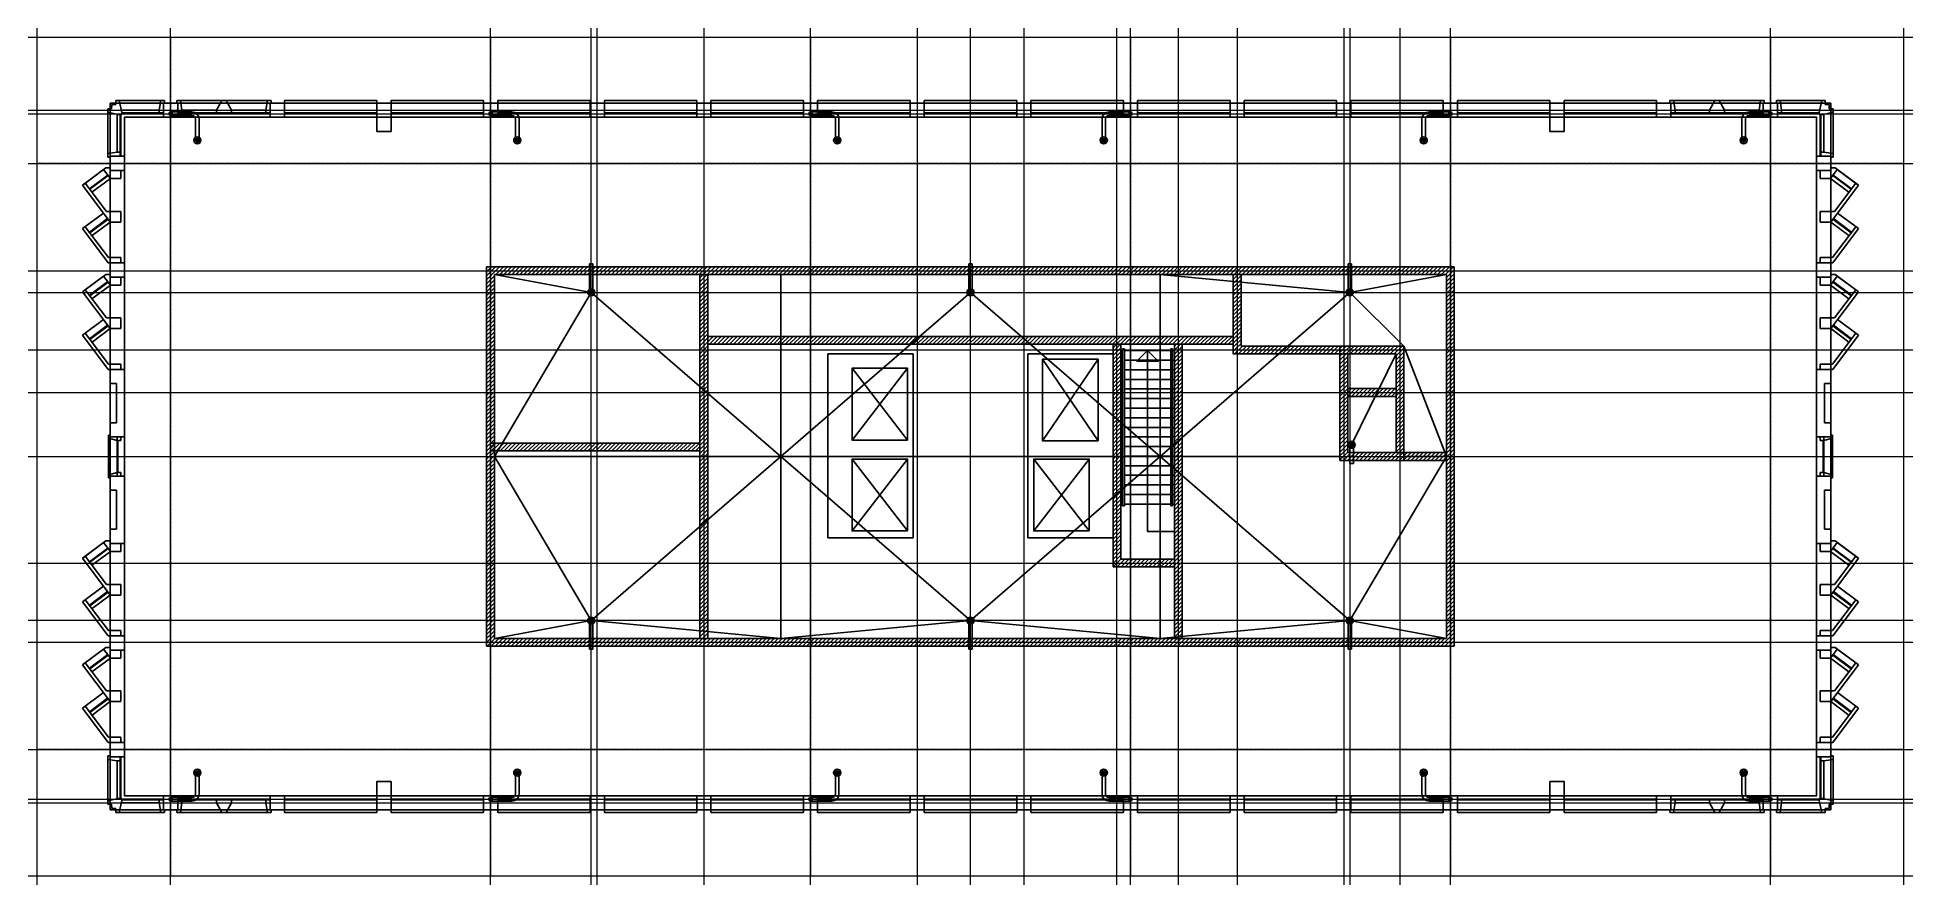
# Model space of a CAD drawing. Header units: millimetres. Extents: x -27283 to 25217, y -11774 to 11826.
import ezdxf

# ---------------------------------------------------------------- set-up
doc = ezdxf.new("R2010")
doc.units = ezdxf.units.MM
doc.linetypes.add('PCENTRE', pattern=[50.8, 31.75, -6.35, 6.35, -6.35])
doc.linetypes.add('PCENTRE2', pattern=[28.575, 19.05, -3.175, 3.175, -3.175])
for name, color, linetype in [('Boundaries_and_building_grids', 140, 'PCENTRE2'), ('Columns_conc_steel_timber', 5, 'Continuous'), ('Finishes_Roof', 1, 'Continuous'), ('Open_stairs_and_ramps', 2, 'Continuous'), ('Rain_and_storm_water', 1, 'Continuous'), ('Roof_structure', 2, 'Continuous'), ('Vertical_transport_lifts_hoists_escalators', 2, 'Continuous'), ('Walls_brick_block_etc', 3, 'Continuous'), ('Windows_and_doors_to_brickwork', 1, 'Continuous')]:
    doc.layers.add(name, color=color, linetype=linetype)
pattern_1 = [(0, (-13468.7696, -115.976), (0, 6.25), [])]

# ---------------------------------------------------------------- blocks, each defined once
blk = doc.blocks.new('LH RW Outlet')
at = {"layer": 'Rain_and_storm_water', "linetype": 'Continuous'}
h = blk.add_hatch(dxfattribs=at)
h.set_pattern_fill('lines', color=2, scale=6.25, style=0)
h.set_pattern_definition(pattern_1)
h.paths.add_polyline_path([(700, -750, -1), (800, -750, -1)])
at = {"layer": 'Rain_and_storm_water', "color": 4, "linetype": 'Continuous', "lineweight": -3}
for p, q in [((0, 50), (600, 50)), ((600, -50), (0, -50)), ((700, -750), (700, -150)), ((800, -150), (800, -750))]:
    blk.add_line(p, q, dxfattribs=at)
at = {"layer": 'Rain_and_storm_water', "color": 4, "linetype": 'Continuous'}
blk.add_circle((750, -750), 100, dxfattribs=at)
at = {"layer": 'Rain_and_storm_water', "color": 1, "linetype": 'Continuous'}
for radius in [93.8, 50]:
    blk.add_circle((750, -750), radius, dxfattribs=at)
at = {"layer": 'Rain_and_storm_water', "color": 2, "linetype": 'Continuous'}
blk.add_circle((750, -750), 50, dxfattribs=at)
at = {"layer": 'Rain_and_storm_water', "color": 4, "linetype": 'Continuous', "lineweight": -3}
for radius in [200, 100]:
    blk.add_arc((600, -150), radius, 0, 90, dxfattribs=at)
blk = doc.blocks.new('RW Outlet upper')
at = {"layer": 'Rain_and_storm_water', "linetype": 'Continuous'}
h = blk.add_hatch(dxfattribs=at)
h.set_pattern_fill('lines', color=2, scale=6.25, style=0)
h.set_pattern_definition(pattern_1)
h.paths.add_polyline_path([(700, -750, -1), (800, -750, -1)])
at = {"layer": 'Rain_and_storm_water', "color": 4, "linetype": 'Continuous', "lineweight": -3}
for p, q in [((700, -750), (700, 50)), ((800, 50), (700, 50)), ((800, 50), (800, -750))]:
    blk.add_line(p, q, dxfattribs=at)
at = {"layer": 'Rain_and_storm_water', "color": 4, "linetype": 'Continuous'}
blk.add_circle((750, -750), 100, dxfattribs=at)
at = {"layer": 'Rain_and_storm_water', "color": 1, "linetype": 'Continuous'}
for radius in [93.8, 50]:
    blk.add_circle((750, -750), radius, dxfattribs=at)
at = {"layer": 'Rain_and_storm_water', "color": 2, "linetype": 'Continuous'}
blk.add_circle((750, -750), 50, dxfattribs=at)
blk = doc.blocks.new('RW Outlet upper(1)')
at = {"layer": 'Rain_and_storm_water', "linetype": 'Continuous'}
h = blk.add_hatch(dxfattribs=at)
h.set_pattern_fill('lines', color=2, scale=6.25, style=0)
h.set_pattern_definition(pattern_1)
h.paths.add_polyline_path([(700, -750, -1), (800, -750, -1)])
at = {"layer": 'Rain_and_storm_water', "color": 4, "linetype": 'Continuous', "lineweight": -3}
for p, q in [((700, -750), (700, -221)), ((800, -221), (700, -221)), ((800, -221), (800, -750))]:
    blk.add_line(p, q, dxfattribs=at)
at = {"layer": 'Rain_and_storm_water', "color": 4, "linetype": 'Continuous'}
blk.add_circle((750, -750), 100, dxfattribs=at)
at = {"layer": 'Rain_and_storm_water', "color": 1, "linetype": 'Continuous'}
for radius in [93.8, 50]:
    blk.add_circle((750, -750), radius, dxfattribs=at)
at = {"layer": 'Rain_and_storm_water', "color": 2, "linetype": 'Continuous'}
blk.add_circle((750, -750), 50, dxfattribs=at)

msp = doc.modelspace()

# ---------------------------------------------------------------- hatches: boundary and pattern name
at = {"layer": 'Walls_brick_block_etc', "linetype": 'Continuous', "lineweight": -3}
h = msp.add_hatch(dxfattribs=at)
h.set_pattern_fill('ANSI31', color=8, scale=25)
h.paths.add_polyline_path([(-14643, 5366), (12577, 5366), (12577, -5314), (-14643, -5314)])
h.paths.add_polyline_path([(-14423, 5146), (12357, 5146), (12357, -5094), (-14423, -5094)])
h = msp.add_hatch(dxfattribs=at)
h.set_pattern_fill('ANSI31', color=8, scale=25)
h.paths.add_polyline_path([(-8423, 5146), (-8423, -5094), (-8643, -5094), (-8643, 5146)])
h = msp.add_hatch(dxfattribs=at)
h.set_pattern_fill('ANSI31', color=8, scale=25)
h.paths.add_polyline_path([(6577, 5146), (6577, 5146), (6577, 3136), (11157, 3136), (11157, 2916), (6357, 2916), (6357, 5146)])
h = msp.add_hatch(dxfattribs=at)
h.set_pattern_fill('ANSI31', color=8, scale=25)
h.paths.add_polyline_path([(-8423, 3407), (6357, 3407), (6357, 3187), (-8423, 3187)])
h = msp.add_hatch(dxfattribs=at)
h.set_pattern_fill('ANSI31', color=8, scale=25)
h.paths.add_polyline_path([(3197, 3187), (3197, -2864), (4702, -2864), (4702, -2864), (4702, -3084), (2977, -3084), (2977, 3187)])
h = msp.add_hatch(dxfattribs=at)
h.set_pattern_fill('ANSI31', color=8, scale=25)
h.paths.add_polyline_path([(4922, 3187), (4922, -5094), (4702, -5094), (4702, 3187)])
h = msp.add_hatch(dxfattribs=at)
h.set_pattern_fill('ANSI31', color=8, scale=25)
h.paths.add_polyline_path([(9577, 2916), (9577, 136), (12357, 136), (12357, -84), (9357, -84), (9357, 2916)])
h = msp.add_hatch(dxfattribs=at)
h.set_pattern_fill('ANSI31', color=8, scale=25)
h.paths.add_polyline_path([(11157, 2916), (11157, 136), (10937, 136), (10937, 2916)])
h = msp.add_hatch(dxfattribs=at)
h.set_pattern_fill('ANSI31', color=8, scale=25)
h.paths.add_polyline_path([(9577, 1936), (10937, 1936), (10937, 1716), (9577, 1716)])
h = msp.add_hatch(dxfattribs=at)
h.set_pattern_fill('ANSI31', color=8, scale=25)
h.set_pattern_definition([(45, (0, -33), (-56.1266, 56.1266), [])])
h.paths.add_polyline_path([(-14533, 401), (-8643, 401), (-8643, 181), (-14533, 181)])

# ---------------------------------------------------------------- linework, layer by layer
at = {"color": 4, "linetype": 'Continuous', "lineweight": 0}
for p, direction in [((-23533, 9576), (0, 1)), ((-14533, 3136), (0, 1)), ((-5533, 9576), (0, 1)), ((3467, 9576), (0, 1)), ((12467, 9576), (0, 1)), ((21467, 9576), (0, 1)), ((-23733, 9776), (1, 0)), ((-23733, 9676), (1, 0)), ((22767, 8276), (1, 0)), ((22767, -8224), (1, 0)), ((-23733, -9624), (1, 0)), ((-23733, -9724), (1, 0))]:
    msp.add_xline(p, direction, dxfattribs=at)
at = {"layer": 'Boundaries_and_building_grids', "color": 140, "linetype": 'PCENTRE', "lineweight": -3}
for p, q in [((-23533, -11774), (-23533, 11826)), ((-14533, 11826), (-14533, -11774)), ((-5533, 11826), (-5533, -11774)), ((3467, 11826), (3467, -11774)), ((12467, 11826), (12467, -11774)), ((21467, 11826), (21467, -11774)), ((-27283, 8276), (25217, 8276)), ((25217, -8224), (-27283, -8224))]:
    msp.add_line(p, q, dxfattribs=at)
at = {"layer": 'Columns_conc_steel_timber', "color": 5, "linetype": 'Continuous'}
for p, q in [((-5043, -2264), (-5043, 2916)), ((-5043, 2916), (-2643, 2916)), ((-2643, -2264), (-2643, 2916)), ((577, -2264), (577, 2916)), ((577, 2916), (2977, 2916)), ((2977, -2264), (2977, 2916)), ((-24833, 2476), (-24833, 576)), ((22767, 2476), (22767, 576)), ((-25053, 976), (-25053, 2076)), ((22987, 976), (22987, 2076)), ((-24833, -2424), (-24833, -524)), ((22767, -2424), (22767, -524)), ((-25053, -924), (-25053, -2024)), ((22987, -924), (22987, -2024)), ((-2643, -2264), (-5043, -2264)), ((2977, -2264), (577, -2264))]:
    msp.add_line(p, q, dxfattribs=at)
for points in [[(-23333, 9576), (-23733, 9576), (-23733, 9976), (-23333, 9976), (-23333, 9576)], [(-20333, 9576), (-20733, 9576), (-20733, 9976), (-20333, 9976), (-20333, 9576)], [(-17733, 9976), (-17333, 9976), (-17333, 9176), (-17733, 9176), (-17733, 9976)], [(-14333, 9576), (-14733, 9576), (-14733, 9976), (-14333, 9976), (-14333, 9576)], [(-11333, 9576), (-11733, 9576), (-11733, 9976), (-11333, 9976), (-11333, 9576)], [(-8333, 9576), (-8733, 9576), (-8733, 9976), (-8333, 9976), (-8333, 9576)], [(-5333, 9576), (-5733, 9576), (-5733, 9976), (-5333, 9976), (-5333, 9576)], [(-2333, 9576), (-2733, 9576), (-2733, 9976), (-2333, 9976), (-2333, 9576)], [(667, 9576), (267, 9576), (267, 9976), (667, 9976), (667, 9576)], [(3667, 9576), (3267, 9576), (3267, 9976), (3667, 9976), (3667, 9576)], [(6667, 9576), (6267, 9576), (6267, 9976), (6667, 9976), (6667, 9576)], [(9667, 9576), (9267, 9576), (9267, 9976), (9667, 9976), (9667, 9576)], [(12667, 9576), (12267, 9576), (12267, 9976), (12667, 9976), (12667, 9576)], [(15267, 9976), (15667, 9976), (15667, 9176), (15267, 9176), (15267, 9976)], [(18667, 9576), (18267, 9576), (18267, 9976), (18667, 9976), (18667, 9576)], [(21667, 9576), (21267, 9576), (21267, 9976), (21667, 9976), (21667, 9576)], [(-24833, 8076), (-25233, 8076), (-25233, 8476), (-24833, 8476), (-24833, 8076)], [(23167, 8076), (22767, 8076), (22767, 8476), (23167, 8476), (23167, 8076)], [(-24833, 5076), (-25233, 5076), (-25233, 5476), (-24833, 5476), (-24833, 5076)], [(23167, 5076), (22767, 5076), (22767, 5476), (23167, 5476), (23167, 5076)], [(-24833, 2476), (-25233, 2476), (-25233, 2076), (-25053, 2076)], [(22767, 2476), (23167, 2476), (23167, 2076), (22987, 2076)], [(-24833, 576), (-25233, 576), (-25233, 976), (-25053, 976)], [(22767, 576), (23167, 576), (23167, 976), (22987, 976)], [(-24833, -524), (-25233, -524), (-25233, -924), (-25053, -924)], [(22767, -524), (23167, -524), (23167, -924), (22987, -924)], [(-24833, -2424), (-25233, -2424), (-25233, -2024), (-25053, -2024)], [(22767, -2424), (23167, -2424), (23167, -2024), (22987, -2024)], [(-24833, -5424), (-25233, -5424), (-25233, -5024), (-24833, -5024), (-24833, -5424)], [(23167, -5424), (22767, -5424), (22767, -5024), (23167, -5024), (23167, -5424)], [(-24833, -8424), (-25233, -8424), (-25233, -8024), (-24833, -8024), (-24833, -8424)], [(23167, -8424), (22767, -8424), (22767, -8024), (23167, -8024), (23167, -8424)], [(-17333, -9924), (-17733, -9924), (-17733, -9124), (-17333, -9124), (-17333, -9924)], [(15667, -9924), (15267, -9924), (15267, -9124), (15667, -9124), (15667, -9924)], [(-23333, -9924), (-23733, -9924), (-23733, -9524), (-23333, -9524), (-23333, -9924)], [(-20333, -9924), (-20733, -9924), (-20733, -9524), (-20333, -9524), (-20333, -9924)], [(-14333, -9924), (-14733, -9924), (-14733, -9524), (-14333, -9524), (-14333, -9924)], [(-11333, -9924), (-11733, -9924), (-11733, -9524), (-11333, -9524), (-11333, -9924)], [(-8333, -9924), (-8733, -9924), (-8733, -9524), (-8333, -9524), (-8333, -9924)], [(-5333, -9924), (-5733, -9924), (-5733, -9524), (-5333, -9524), (-5333, -9924)], [(-2333, -9924), (-2733, -9924), (-2733, -9524), (-2333, -9524), (-2333, -9924)], [(667, -9924), (267, -9924), (267, -9524), (667, -9524), (667, -9924)], [(3667, -9924), (3267, -9924), (3267, -9524), (3667, -9524), (3667, -9924)], [(6667, -9924), (6267, -9924), (6267, -9524), (6667, -9524), (6667, -9924)], [(9667, -9924), (9267, -9924), (9267, -9524), (9667, -9524), (9667, -9924)], [(12667, -9924), (12267, -9924), (12267, -9524), (12667, -9524), (12667, -9924)], [(18667, -9924), (18267, -9924), (18267, -9524), (18667, -9524), (18667, -9924)], [(21667, -9924), (21267, -9924), (21267, -9524), (21667, -9524), (21667, -9924)]]:
    msp.add_lwpolyline(points, dxfattribs=at)
at = {"layer": 'Finishes_Roof', "color": 1, "linetype": 'Continuous', "lineweight": -3}
for p, q in [((-14423, 5146), (-11703, 4646)), ((-6368, -5094), (-6368, 5146)), ((4302, -5094), (4302, 5146)), ((9637, 4646), (4302, 5146)), ((12357, 5146), (9637, 4646)), ((-11703, 4646), (-14423, 26)), ((-6368, 26), (-11703, 4646)), ((-1033, 4646), (-6368, 26)), ((4302, 26), (-1033, 4646)), ((9637, 4646), (4302, 26)), ((11157, 3136), (9637, 4646)), ((10937, 2916), (9687, 356)), ((12357, 26), (11157, 3136)), ((-14423, 26), (9357, 26)), ((-14423, 26), (-11703, -4594)), ((-11703, -4594), (-6368, 26)), ((-6368, 26), (-1033, -4594)), ((-1033, -4594), (4302, 26)), ((4302, 26), (9637, -4594)), ((9637, -4594), (12357, 26)), ((11157, 26), (12357, 26)), ((-14423, -5094), (-11703, -4594)), ((-11703, -4594), (-6368, -5094)), ((-6368, -5094), (-1033, -4594)), ((-1033, -4594), (4302, -5094)), ((4302, -5094), (9637, -4594)), ((12357, -5094), (9637, -4594))]:
    msp.add_line(p, q, dxfattribs=at)
at = {"layer": 'Open_stairs_and_ramps', "color": 1, "linetype": 'Continuous'}
for p, q in [((3197, -1314), (3197, 3006)), ((3247, 3006), (3197, 3006)), ((3247, 2736), (3197, 2736)), ((3247, -1364), (3247, 3056)), ((3247, 3056), (3297, 3056)), ((3297, 3056), (3297, -1364)), ((4602, 3006), (3297, 3006)), ((3297, 2736), (4602, 2736)), ((4602, 3056), (4652, 3056)), ((4602, 3056), (4602, -1364)), ((4652, 3056), (4652, -1364)), ((4702, 3006), (4652, 3006)), ((4652, 2736), (4702, 2736)), ((4702, 3006), (4702, -1314)), ((4702, 3006), (4702, -1314)), ((3247, 2466), (3197, 2466)), ((3247, 2196), (3197, 2196)), ((4602, 2466), (3297, 2466)), ((3297, 2196), (4602, 2196)), ((4652, 2466), (4702, 2466)), ((4652, 2196), (4702, 2196)), ((3247, 1926), (3197, 1926)), ((3247, 1656), (3197, 1656)), ((4602, 1926), (3297, 1926)), ((3297, 1656), (4602, 1656)), ((4652, 1926), (4702, 1926)), ((4652, 1656), (4702, 1656)), ((3247, 1386), (3197, 1386)), ((3247, 1386), (3197, 1386)), ((3247, 1116), (3197, 1116)), ((4702, 1386), (3297, 1386)), ((4602, 1386), (3297, 1386)), ((3297, 1116), (4602, 1116)), ((4652, 1386), (4702, 1386)), ((4652, 1116), (4702, 1116)), ((3247, 846), (3197, 846)), ((3247, 576), (3197, 576)), ((4602, 846), (3297, 846)), ((3297, 576), (4602, 576)), ((4652, 846), (4702, 846)), ((4652, 576), (4702, 576)), ((3247, 306), (3197, 306)), ((3247, 36), (3197, 36)), ((4602, 306), (3297, 306)), ((3297, 36), (4602, 36)), ((4652, 306), (4702, 306)), ((4652, 306), (4702, 306)), ((4652, 36), (4702, 36)), ((3247, -234), (3197, -234)), ((3247, -504), (3197, -504)), ((4602, -234), (3297, -234)), ((3297, -504), (4602, -504)), ((4652, -234), (4702, -234)), ((4652, -504), (4702, -504)), ((3247, -774), (3197, -774)), ((3247, -1044), (3197, -1044)), ((4602, -774), (3297, -774)), ((3297, -1044), (4602, -1044)), ((4652, -774), (4702, -774)), ((4652, -1044), (4702, -1044)), ((3197, -1314), (3247, -1314)), ((3297, -1364), (3247, -1364)), ((3297, -1314), (4602, -1314)), ((4652, -1364), (4602, -1364)), ((4652, -1314), (4702, -1314))]:
    msp.add_line(p, q, dxfattribs=at)
for points in [[(3950, 3006), (4250, 2706), (3650, 2706), (3950, 3006)], [(4702, -2084), (3950, -2084), (3950, 3006)]]:
    msp.add_lwpolyline(points, dxfattribs=at)
at = {"layer": 'Rain_and_storm_water', "color": 4, "linetype": 'Continuous', "lineweight": 0}
for p, direction in [((-11533, 7065), (0, 1)), ((-8533, 6540), (0, -1)), ((-2533, 6364), (0, -1)), ((467, 6505), (0, -1)), ((6467, 6435), (0, -1)), ((9467, 6715), (0, -1)), ((-30961, 3026), (1, 0)), ((-30786, -2974), (1, 0))]:
    msp.add_xline(p, direction, dxfattribs=at)
at = {"layer": 'Roof_structure', "color": 3, "linetype": 'Continuous', "lineweight": -3}
for p, q in [((-25233, 9976), (23167, 9976)), ((-25233, -9924), (-25233, 9976)), ((23167, 9976), (23167, -9924)), ((-24833, 9576), (22767, 9576)), ((-24833, -9524), (-24833, 9576)), ((22767, 9576), (22767, -9524)), ((-14423, 5146), (12357, 5146)), ((-14423, -5094), (-14423, 5146)), ((12357, 5146), (12357, -5094)), ((9577, 136), (9577, 2916)), ((9577, 2916), (10937, 2916)), ((10937, 2916), (10937, 136)), ((10937, 136), (9577, 136)), ((12357, -5094), (-14423, -5094)), ((23167, -9924), (-25233, -9924)), ((22767, -9524), (-24833, -9524))]:
    msp.add_line(p, q, dxfattribs=at)
at = {"layer": 'Roof_structure', "color": 4, "linetype": 'Continuous', "lineweight": -3}
for p, q in [((-14643, 5366), (12577, 5366)), ((-14643, -5314), (-14643, 5366)), ((12577, 5366), (12577, -5314)), ((9357, -84), (9357, 3136)), ((9357, 3136), (11157, 3136)), ((11157, 3136), (11157, -84)), ((11157, -84), (9357, -84)), ((12577, -5314), (-14643, -5314))]:
    msp.add_line(p, q, dxfattribs=at)
at = {"layer": 'Roof_structure', "color": 4, "linetype": 'Continuous', "lineweight": 0}
for p, direction in [((-29218, 11826), (1, 0)), ((-27283, -8293), (0, 1)), ((-1033, 3026), (0, 1)), ((25217, -8132), (0, -1)), ((-31505, -11774), (1, 0))]:
    msp.add_xline(p, direction, dxfattribs=at)
at = {"layer": 'Roof_structure', "color": 4, "linetype": 'Continuous', "lineweight": -3}
for centre in [(-23533, 9676), (-14533, 9676), (-5533, 9676), (3467, 9676), (12467, 9676), (21467, 9676), (-23533, -9624), (-14533, -9624), (-5533, -9624), (3467, -9624), (12467, -9624), (21467, -9624)]:
    msp.add_circle(centre, 50, dxfattribs=at)
at = {"layer": 'Vertical_transport_lifts_hoists_escalators', "color": 1, "linetype": 'Continuous'}
for p, q in [((996, 464), (2558, 2764)), ((996, 2764), (2558, 464)), ((-4366, 2511), (-2804, 490)), ((-4366, 490), (-2804, 2511)), ((-4366, -2068), (-2804, -47)), ((-4366, -47), (-2804, -2068)), ((746, -2068), (2309, -47)), ((746, -47), (2309, -2068))]:
    msp.add_line(p, q, dxfattribs=at)
for points in [[(2558, 464), (996, 464), (996, 2764), (2558, 2764), (2558, 464)], [(-2804, 490), (-4366, 490), (-4366, 2511), (-2804, 2511), (-2804, 490)], [(-2804, -2068), (-4366, -2068), (-4366, -47), (-2804, -47), (-2804, -2068)], [(2309, -2068), (746, -2068), (746, -47), (2309, -47), (2309, -2068)]]:
    msp.add_lwpolyline(points, dxfattribs=at)
at = {"layer": 'Walls_brick_block_etc', "color": 3, "linetype": 'Continuous', "lineweight": -3}
for p, q in [((-8643, 5146), (-8643, -5094)), ((-8423, 5146), (-8643, 5146)), ((-8423, 5146), (-8423, -5094)), ((-8423, 5146), (-8423, 5146)), ((6357, 5146), (6357, 2916)), ((6577, 5146), (6357, 5146)), ((6577, 5146), (6577, 3136)), ((-8423, 3407), (6357, 3407)), ((-8423, 3187), (6357, 3187)), ((2977, 3187), (2977, -3084)), ((3197, 3187), (3197, -2864)), ((4702, 3187), (4702, -5094)), ((4922, 3187), (4922, -5094)), ((6357, 2916), (10937, 2916)), ((6577, 3136), (11157, 3136)), ((9357, 2916), (9357, -84)), ((9577, 2916), (9577, 136)), ((10937, 2916), (10937, 136)), ((11157, 3136), (11157, 136)), ((9577, 1936), (10937, 1936)), ((9577, 1716), (10937, 1716)), ((10937, 1936), (10937, 1716)), ((-14533, 401), (-8643, 401)), ((-14533, 181), (-8643, 181)), ((9577, 136), (12357, 136)), ((9357, -84), (12357, -84)), ((2977, -3084), (4702, -3084)), ((3197, -2864), (4702, -2864)), ((4702, -2864), (4702, -3084)), ((-8423, -5094), (-8643, -5094)), ((-8423, -5094), (-8423, -5094))]:
    msp.add_line(p, q, dxfattribs=at)
at = {"layer": 'Walls_brick_block_etc', "color": 4, "linetype": 'Continuous', "lineweight": 0}
for p, direction in [((-11703, 4039), (0, 1)), ((3087, 2686), (0, 1)), ((3087, 2893), (0, 1)), ((4812, 2842), (0, -1)), ((9637, 4621), (0, -1)), ((11047, 1377), (0, -1)), ((-17889, 5256), (1, 0)), ((7805, 4646), (1, 0)), ((10701, 1826), (1, 0)), ((-23533, 26), (1, 0)), ((10334, -4594), (-1, 0)), ((-17749, -5204), (1, 0))]:
    msp.add_xline(p, direction, dxfattribs=at)
at = {"layer": 'Windows_and_doors_to_brickwork', "color": 1, "linetype": 'Continuous'}
for p, q in [((-25070, 10046), (-25070, 9934)), ((-24977, 10046), (-25070, 10046)), ((-23809, 10046), (-24977, 10046)), ((-24893, 9676), (-24977, 10046)), ((-23851, 9776), (-23809, 10046)), ((-23709, 10046), (-23809, 10046)), ((-23709, 9976), (-23709, 10046)), ((-23356, 9976), (-23356, 10046)), ((-23356, 10046), (-23257, 10046)), ((-23215, 9776), (-23257, 10046)), ((-22092, 10044), (-23257, 10046)), ((-22092, 10044), (-22246, 9776)), ((-22033, 10044), (-22092, 10044)), ((-22033, 10044), (-21974, 10044)), ((-20809, 10046), (-21974, 10044)), ((-21974, 10044), (-21819, 9776)), ((-20851, 9776), (-20809, 10046)), ((-20709, 10046), (-20809, 10046)), ((-20709, 9976), (-20709, 10046)), ((18644, 10046), (18743, 10046)), ((18644, 9976), (18644, 10046)), ((19908, 10044), (18743, 10046)), ((18785, 9776), (18743, 10046)), ((19908, 10044), (19754, 9776)), ((19967, 10044), (19908, 10044)), ((19967, 10044), (20026, 10044)), ((21191, 10046), (20026, 10044)), ((20026, 10044), (20181, 9776)), ((21149, 9776), (21191, 10046)), ((21291, 10046), (21191, 10046)), ((21291, 9976), (21291, 10046)), ((21644, 10046), (21743, 10046)), ((21644, 9976), (21644, 10046)), ((21785, 9776), (21743, 10046)), ((21743, 10046), (22911, 10046)), ((22828, 9676), (22911, 10046)), ((22911, 10046), (23005, 10046)), ((23005, 10046), (23005, 9934)), ((-25303, 9813), (-25192, 9813)), ((-25303, 9720), (-25303, 9813)), ((-25303, 8552), (-25303, 9720)), ((-24933, 9636), (-25303, 9720)), ((-25192, 9813), (-25191, 9934)), ((-25070, 9934), (-25191, 9934)), ((-25033, 8594), (-25033, 9659)), ((-24952, 9641), (-24952, 8476)), ((-24933, 9636), (-24913, 9656)), ((-24933, 8594), (-24933, 9636)), ((-23851, 9776), (-24916, 9776)), ((-24893, 9676), (-24913, 9656)), ((-23733, 9695), (-24898, 9695)), ((-23851, 9676), (-24893, 9676)), ((-23851, 9776), (-23851, 9695)), ((-23733, 9676), (-23851, 9676)), ((-23333, 9695), (-20733, 9695)), ((-23333, 9676), (-23215, 9676)), ((-23215, 9776), (-22246, 9776)), ((-23215, 9776), (-23215, 9695)), ((-22246, 9675), (-23215, 9676)), ((-22246, 9776), (-22246, 9695)), ((-22246, 9675), (-22000, 9675)), ((-21819, 9675), (-22066, 9675)), ((-21819, 9776), (-20851, 9776)), ((-21819, 9776), (-21819, 9695)), ((-20851, 9676), (-21819, 9675)), ((-20851, 9776), (-20851, 9695)), ((-20733, 9676), (-20851, 9676)), ((-17733, 9695), (-20333, 9695)), ((-20333, 9675), (-17733, 9675)), ((-14733, 9695), (-17333, 9695)), ((-17333, 9675), (-14733, 9675)), ((-11733, 9695), (-14333, 9695)), ((-14333, 9675), (-11733, 9675)), ((-8733, 9695), (-11333, 9695)), ((-11333, 9675), (-8733, 9675)), ((-5733, 9695), (-8333, 9695)), ((-8333, 9675), (-5733, 9675)), ((-2733, 9695), (-5333, 9695)), ((-5333, 9675), (-2733, 9675)), ((267, 9695), (-2333, 9695)), ((-2333, 9675), (267, 9675)), ((3267, 9695), (667, 9695)), ((667, 9675), (3267, 9675)), ((6267, 9695), (3667, 9695)), ((3667, 9675), (6267, 9675)), ((9267, 9695), (6667, 9695)), ((6667, 9675), (9267, 9675)), ((12267, 9695), (9667, 9695)), ((9667, 9675), (12267, 9675)), ((15267, 9695), (12667, 9695)), ((12667, 9675), (15267, 9675)), ((18267, 9695), (15667, 9695)), ((15667, 9675), (18267, 9675)), ((18667, 9695), (21267, 9695)), ((18667, 9676), (18785, 9676)), ((18785, 9776), (19754, 9776)), ((18785, 9776), (18785, 9695)), ((19754, 9675), (18785, 9676)), ((19754, 9776), (19754, 9695)), ((19754, 9675), (20000, 9675)), ((20181, 9675), (19934, 9675)), ((20181, 9776), (21149, 9776)), ((20181, 9776), (20181, 9695)), ((21149, 9676), (20181, 9675)), ((21149, 9776), (21149, 9695)), ((21267, 9676), (21149, 9676)), ((22832, 9695), (21667, 9695)), ((21667, 9676), (21785, 9676)), ((21785, 9776), (22850, 9776)), ((21785, 9776), (21785, 9695)), ((21785, 9676), (22828, 9676)), ((22828, 9676), (22847, 9656)), ((22867, 9636), (22847, 9656)), ((22867, 9636), (23237, 9720)), ((22867, 8594), (22867, 9636)), ((22886, 8476), (22886, 9641)), ((22967, 8594), (22967, 9659)), ((23005, 9934), (23126, 9934)), ((23126, 9813), (23126, 9934)), ((23237, 9813), (23126, 9813)), ((23237, 9720), (23237, 9813)), ((23237, 8552), (23237, 9720)), ((-25033, 8594), (-25303, 8552)), ((-25303, 8452), (-25303, 8552)), ((-25233, 8452), (-25303, 8452)), ((-25033, 8594), (-24952, 8594)), ((-24933, 8476), (-24933, 8594)), ((22867, 8476), (22867, 8594)), ((22967, 8594), (22886, 8594)), ((22967, 8594), (23237, 8552)), ((23167, 8452), (23237, 8452)), ((23237, 8452), (23237, 8552)), ((-25352, 8153), (-26008, 7663)), ((-25417, 8105), (-26004, 7667)), ((-25300, 7949), (-25816, 7564)), ((-25804, 7548), (-25288, 7933)), ((-25228, 7853), (-25417, 8105)), ((-25233, 8153), (-25352, 8153)), ((-24933, 8076), (-24933, 7853)), ((22867, 8076), (22867, 7853)), ((23163, 7853), (23351, 8105)), ((23167, 8153), (23287, 8153)), ((23739, 7548), (23223, 7933)), ((23235, 7949), (23751, 7564)), ((23287, 8153), (23943, 7663)), ((23351, 8105), (23938, 7667)), ((-25233, 6626), (-26008, 7663)), ((-25339, 6926), (-25933, 7719)), ((-25745, 7467), (-25228, 7853)), ((-24933, 7853), (-25228, 7853)), ((22867, 7853), (23163, 7853)), ((23679, 7467), (23163, 7853)), ((23167, 6626), (23943, 7663)), ((23274, 6926), (23867, 7719)), ((-25421, 6878), (-26008, 6439)), ((-24933, 6926), (-25339, 6926)), ((-24933, 6926), (-24933, 6626)), ((22867, 6926), (23274, 6926)), ((22867, 6926), (22867, 6626)), ((23356, 6878), (23943, 6439)), ((-25288, 5476), (-26008, 6439)), ((-25283, 5626), (-25933, 6495)), ((-25305, 6722), (-25816, 6339)), ((-25804, 6323), (-25293, 6706)), ((-25744, 6243), (-25233, 6626)), ((-24933, 6626), (-25233, 6626)), ((22867, 6626), (23167, 6626)), ((23679, 6243), (23167, 6626)), ((23217, 5626), (23867, 6495)), ((23223, 5476), (23943, 6439)), ((23739, 6323), (23227, 6706)), ((23239, 6722), (23751, 6339)), ((-24833, 5476), (-25288, 5476)), ((-24933, 5626), (-25283, 5626)), ((-24933, 5626), (-25283, 5626)), ((-24933, 5626), (-24933, 5476)), ((22767, 5476), (23223, 5476)), ((22867, 5626), (23217, 5626)), ((22867, 5626), (23217, 5626)), ((22867, 5626), (22867, 5476)), ((-25352, 5153), (-26008, 4663)), ((-25417, 5105), (-26004, 4667)), ((-25300, 4949), (-25816, 4564)), ((-25804, 4548), (-25288, 4933)), ((-25745, 4467), (-25228, 4853)), ((-25228, 4853), (-25417, 5105)), ((-25233, 5153), (-25352, 5153)), ((-24933, 4853), (-25228, 4853)), ((-24933, 5076), (-24933, 4853)), ((22867, 5076), (22867, 4853)), ((22867, 4853), (23163, 4853)), ((23163, 4853), (23351, 5105)), ((23679, 4467), (23163, 4853)), ((23167, 5153), (23287, 5153)), ((23739, 4548), (23223, 4933)), ((23235, 4949), (23751, 4564)), ((23287, 5153), (23943, 4663)), ((23351, 5105), (23938, 4667)), ((-25233, 3626), (-26008, 4663)), ((-25339, 3926), (-25933, 4719)), ((23167, 3626), (23943, 4663)), ((23274, 3926), (23867, 4719)), ((-25421, 3878), (-26008, 3439)), ((-25305, 3722), (-25816, 3339)), ((-25804, 3323), (-25293, 3706)), ((-24933, 3926), (-25339, 3926)), ((-24933, 3926), (-24933, 3626)), ((22867, 3926), (22867, 3626)), ((22867, 3926), (23274, 3926)), ((23739, 3323), (23227, 3706)), ((23239, 3722), (23751, 3339)), ((23356, 3878), (23943, 3439)), ((-25288, 2476), (-26008, 3439)), ((-25283, 2626), (-25933, 3495)), ((-25744, 3243), (-25233, 3626)), ((-24933, 3626), (-25233, 3626)), ((22867, 3626), (23167, 3626)), ((23679, 3243), (23167, 3626)), ((23217, 2626), (23867, 3495)), ((23223, 2476), (23943, 3439)), ((-24933, 2626), (-25283, 2626)), ((-24933, 2626), (-25283, 2626)), ((-24933, 2626), (-24933, 2476)), ((22867, 2626), (23217, 2626)), ((22867, 2626), (23217, 2626)), ((22867, 2626), (22867, 2476)), ((-24833, 2476), (-25288, 2476)), ((22767, 2476), (23223, 2476)), ((-25278, 542), (-25278, 625)), ((-25278, 625), (-25233, 625)), ((-25033, 476), (-25278, 542)), ((-25278, -491), (-25278, 542)), ((-25033, 576), (-24933, 576)), ((-25033, 476), (-25033, 576)), ((-24933, 576), (-24933, 476)), ((22867, 576), (22867, 476)), ((22967, 576), (22867, 576)), ((22967, 476), (22967, 576)), ((22967, 476), (23213, 542)), ((23213, 625), (23167, 625)), ((23213, 542), (23213, 625)), ((23213, -491), (23213, 542)), ((-24933, 476), (-25033, 476)), ((-25033, -424), (-25033, 476)), ((-25016, 476), (-24933, 476)), ((-25016, -424), (-25016, 476)), ((22950, 476), (22867, 476)), ((22867, 476), (22967, 476)), ((22950, -424), (22950, 476)), ((22967, -424), (22967, 476)), ((-25280, -492), (-25033, -424)), ((-25278, -574), (-25278, -491)), ((-25033, -524), (-25033, -424)), ((-25033, -424), (-24933, -424)), ((-24933, -524), (-25033, -524)), ((-24933, -424), (-24933, -524)), ((22867, -424), (22867, -524)), ((22967, -424), (22867, -424)), ((22867, -524), (22967, -524)), ((22967, -524), (22967, -424)), ((23215, -492), (22967, -424)), ((23213, -574), (23213, -491)), ((-25278, -574), (-25233, -574)), ((23213, -574), (23167, -574)), ((-25352, -2347), (-26008, -2837)), ((-25417, -2395), (-26004, -2833)), ((-25300, -2551), (-25816, -2936)), ((-25804, -2952), (-25288, -2567)), ((-25228, -2647), (-25417, -2395)), ((-25233, -2347), (-25352, -2347)), ((-24933, -2424), (-24933, -2647)), ((22867, -2424), (22867, -2647)), ((23163, -2647), (23351, -2395)), ((23167, -2347), (23287, -2347)), ((23739, -2952), (23223, -2567)), ((23235, -2551), (23751, -2936)), ((23287, -2347), (23943, -2837)), ((23351, -2395), (23938, -2833)), ((-25233, -3874), (-26008, -2837)), ((-25339, -3574), (-25933, -2781)), ((-25745, -3033), (-25228, -2647)), ((-24933, -2647), (-25228, -2647)), ((22867, -2647), (23163, -2647)), ((23679, -3033), (23163, -2647)), ((23167, -3874), (23943, -2837)), ((23274, -3574), (23867, -2781)), ((-25421, -3622), (-26008, -4061)), ((-24933, -3574), (-25339, -3574)), ((-24933, -3574), (-24933, -3874)), ((22867, -3574), (22867, -3874)), ((22867, -3574), (23274, -3574)), ((23356, -3622), (23943, -4061)), ((-25288, -5024), (-26008, -4061)), ((-25283, -4874), (-25933, -4005)), ((-25305, -3778), (-25816, -4161)), ((-25804, -4177), (-25293, -3794)), ((-25744, -4257), (-25233, -3874)), ((-24933, -3874), (-25233, -3874)), ((22867, -3874), (23167, -3874)), ((23679, -4257), (23167, -3874)), ((23217, -4874), (23867, -4005)), ((23223, -5024), (23943, -4061)), ((23739, -4177), (23227, -3794)), ((23239, -3778), (23751, -4161)), ((-24833, -5024), (-25288, -5024)), ((-24933, -4874), (-25283, -4874)), ((-24933, -4874), (-25283, -4874)), ((-24933, -4874), (-24933, -5024)), ((22767, -5024), (23223, -5024)), ((22867, -4874), (23217, -4874)), ((22867, -4874), (22867, -5024)), ((22867, -4874), (23217, -4874)), ((-25352, -5347), (-26008, -5837)), ((-25417, -5395), (-26004, -5833)), ((-25300, -5551), (-25816, -5936)), ((-25804, -5952), (-25288, -5567)), ((-25745, -6033), (-25228, -5647)), ((-25228, -5647), (-25417, -5395)), ((-25233, -5347), (-25352, -5347)), ((-24933, -5647), (-25228, -5647)), ((-24933, -5424), (-24933, -5647)), ((22867, -5424), (22867, -5647)), ((22867, -5647), (23163, -5647)), ((23163, -5647), (23351, -5395)), ((23679, -6033), (23163, -5647)), ((23167, -5347), (23287, -5347)), ((23739, -5952), (23223, -5567)), ((23235, -5551), (23751, -5936)), ((23287, -5347), (23943, -5837)), ((23351, -5395), (23938, -5833)), ((-25233, -6874), (-26008, -5837)), ((-25339, -6574), (-25933, -5781)), ((23167, -6874), (23943, -5837)), ((23274, -6574), (23867, -5781)), ((-25421, -6622), (-26008, -7061)), ((-25305, -6778), (-25816, -7161)), ((-25804, -7177), (-25293, -6794)), ((-24933, -6574), (-25339, -6574)), ((-24933, -6574), (-24933, -6874)), ((22867, -6574), (23274, -6574)), ((22867, -6574), (22867, -6874)), ((23739, -7177), (23227, -6794)), ((23239, -6778), (23751, -7161)), ((23356, -6622), (23943, -7061)), ((-25288, -8024), (-26008, -7061)), ((-25283, -7874), (-25933, -7005)), ((-25744, -7257), (-25233, -6874)), ((-24933, -6874), (-25233, -6874)), ((22867, -6874), (23167, -6874)), ((23679, -7257), (23167, -6874)), ((23217, -7874), (23867, -7005)), ((23223, -8024), (23943, -7061)), ((-24933, -7874), (-25283, -7874)), ((-24933, -7874), (-25283, -7874)), ((-24933, -7874), (-24933, -8024)), ((22867, -7874), (23217, -7874)), ((22867, -7874), (23217, -7874)), ((22867, -7874), (22867, -8024)), ((-24833, -8024), (-25288, -8024)), ((22767, -8024), (23223, -8024)), ((-25233, -8401), (-25303, -8401)), ((-25303, -8401), (-25303, -8500)), ((-25033, -8542), (-25303, -8500)), ((-25303, -8500), (-25303, -9668)), ((-25033, -8542), (-24952, -8542)), ((-25033, -8542), (-25033, -9607)), ((-24952, -9589), (-24952, -8424)), ((-24933, -8424), (-24933, -8542)), ((-24933, -8542), (-24933, -9585)), ((22867, -8424), (22867, -8542)), ((22867, -8542), (22867, -9585)), ((22886, -9589), (22886, -8424)), ((22967, -8542), (22886, -8542)), ((22967, -8542), (23237, -8500)), ((22967, -8542), (22967, -9607)), ((23167, -8401), (23237, -8401)), ((23237, -8401), (23237, -8500)), ((23237, -8500), (23237, -9668)), ((-24933, -9585), (-25303, -9668)), ((-25303, -9668), (-25303, -9762)), ((-25303, -9762), (-25192, -9762)), ((-25192, -9762), (-25191, -9883)), ((-25070, -9883), (-25191, -9883)), ((-25070, -9994), (-25070, -9883)), ((-24893, -9624), (-24977, -9994)), ((-24933, -9585), (-24913, -9604)), ((-23851, -9724), (-24916, -9724)), ((-24893, -9624), (-24913, -9604)), ((-23733, -9643), (-24898, -9643)), ((-23851, -9624), (-24893, -9624)), ((-23733, -9624), (-23851, -9624)), ((-23851, -9724), (-23851, -9643)), ((-23851, -9724), (-23809, -9994)), ((-23709, -9924), (-23709, -9994)), ((-23356, -9924), (-23356, -9994)), ((-23333, -9624), (-23215, -9624)), ((-23333, -9643), (-20733, -9643)), ((-23215, -9724), (-23257, -9994)), ((-22246, -9623), (-23215, -9624)), ((-23215, -9724), (-23215, -9643)), ((-22246, -9623), (-22000, -9623)), ((-22246, -9724), (-22246, -9643)), ((-22092, -9992), (-22246, -9724)), ((-21819, -9623), (-22066, -9623)), ((-21974, -9992), (-21819, -9724)), ((-20851, -9624), (-21819, -9623)), ((-21819, -9724), (-21819, -9643)), ((-20733, -9624), (-20851, -9624)), ((-20851, -9724), (-20851, -9643)), ((-20851, -9724), (-20809, -9994)), ((-20709, -9924), (-20709, -9994)), ((-20333, -9623), (-17733, -9623)), ((-17733, -9643), (-20333, -9643)), ((-17333, -9623), (-14733, -9623)), ((-14733, -9643), (-17333, -9643)), ((-14333, -9623), (-11733, -9623)), ((-11733, -9643), (-14333, -9643)), ((-11333, -9623), (-8733, -9623)), ((-8733, -9643), (-11333, -9643)), ((-8333, -9623), (-5733, -9623)), ((-5733, -9643), (-8333, -9643)), ((-5333, -9623), (-2733, -9623)), ((-2733, -9643), (-5333, -9643)), ((-2333, -9623), (267, -9623)), ((267, -9643), (-2333, -9643)), ((667, -9623), (3267, -9623)), ((3267, -9643), (667, -9643)), ((3667, -9623), (6267, -9623)), ((6267, -9643), (3667, -9643)), ((6667, -9623), (9267, -9623)), ((9267, -9643), (6667, -9643)), ((9667, -9623), (12267, -9623)), ((12267, -9643), (9667, -9643)), ((12667, -9623), (15267, -9623)), ((15267, -9643), (12667, -9643)), ((15667, -9623), (18267, -9623)), ((18267, -9643), (15667, -9643)), ((18644, -9924), (18644, -9994)), ((18667, -9624), (18785, -9624)), ((18667, -9643), (21267, -9643)), ((18785, -9724), (18743, -9994)), ((19754, -9623), (18785, -9624)), ((18785, -9724), (18785, -9643)), ((19754, -9724), (18785, -9724)), ((19754, -9623), (20000, -9623)), ((19754, -9724), (19754, -9643)), ((19908, -9992), (19754, -9724)), ((20181, -9623), (19934, -9623)), ((20026, -9992), (20181, -9724)), ((21149, -9624), (20181, -9623)), ((20181, -9724), (20181, -9643)), ((21149, -9724), (20181, -9724)), ((21267, -9624), (21149, -9624)), ((21149, -9724), (21149, -9643)), ((21149, -9724), (21191, -9994)), ((21291, -9924), (21291, -9994)), ((21644, -9924), (21644, -9994)), ((21667, -9624), (21785, -9624)), ((21667, -9643), (22832, -9643)), ((21785, -9724), (21743, -9994)), ((21785, -9624), (22828, -9624)), ((21785, -9724), (21785, -9643)), ((21785, -9724), (22850, -9724)), ((22827, -9624), (22847, -9604)), ((22828, -9624), (22911, -9994)), ((22867, -9585), (22847, -9604)), ((22867, -9585), (23237, -9668)), ((23005, -9994), (23005, -9883)), ((23005, -9883), (23126, -9883)), ((23126, -9762), (23126, -9883)), ((23237, -9762), (23126, -9762)), ((23237, -9668), (23237, -9762)), ((-24977, -9994), (-25070, -9994)), ((-23809, -9994), (-24977, -9994)), ((-23709, -9994), (-23809, -9994)), ((-23356, -9994), (-23257, -9994)), ((-22092, -9992), (-23257, -9994)), ((-22033, -9992), (-22092, -9992)), ((-22033, -9992), (-21974, -9992)), ((-20809, -9994), (-21974, -9992)), ((-20709, -9994), (-20809, -9994)), ((18644, -9994), (18743, -9994)), ((19908, -9992), (18743, -9994)), ((19967, -9992), (19908, -9992)), ((19967, -9992), (20026, -9992)), ((21191, -9994), (20026, -9992)), ((21291, -9994), (21191, -9994)), ((21644, -9994), (21743, -9994)), ((21743, -9994), (22911, -9994)), ((22911, -9994), (23005, -9994))]:
    msp.add_line(p, q, dxfattribs=at)
for points in [[(-25233, 8452), (-25233, 8476), (-24833, 8476), (-24833, 9576), (-23733, 9576), (-23733, 9976), (-23709, 9976)], [(-23356, 9976), (-23333, 9976), (-23333, 9576), (-20733, 9576), (-20733, 9976), (-20709, 9976)], [(-17733, 10046), (-20333, 10046), (-20333, 9576), (-17733, 9576), (-17733, 10046)], [(-14733, 10046), (-17333, 10046), (-17333, 9576), (-14733, 9576), (-14733, 10046)], [(-11733, 10046), (-14333, 10046), (-14333, 9576), (-11733, 9576), (-11733, 10046)], [(-8733, 10046), (-11333, 10046), (-11333, 9576), (-8733, 9576), (-8733, 10046)], [(-5733, 10046), (-8333, 10046), (-8333, 9576), (-5733, 9576), (-5733, 10046)], [(-2733, 10046), (-5333, 10046), (-5333, 9576), (-2733, 9576), (-2733, 10046)], [(267, 10046), (-2333, 10046), (-2333, 9576), (267, 9576), (267, 10046)], [(3267, 10046), (667, 10046), (667, 9576), (3267, 9576), (3267, 10046)], [(6267, 10046), (3667, 10046), (3667, 9576), (6267, 9576), (6267, 10046)], [(9267, 10046), (6667, 10046), (6667, 9576), (9267, 9576), (9267, 10046)], [(12267, 10046), (9667, 10046), (9667, 9576), (12267, 9576), (12267, 10046)], [(15267, 10046), (12667, 10046), (12667, 9576), (15267, 9576), (15267, 10046)], [(18267, 10046), (15667, 10046), (15667, 9576), (18267, 9576), (18267, 10046)], [(18644, 9976), (18667, 9976), (18667, 9576), (21267, 9576), (21267, 9976), (21291, 9976)], [(21644, 9976), (21667, 9976), (21667, 9576), (22767, 9576), (22767, 8476), (23167, 8476), (23167, 8452)], [(-24833, 5476), (-24833, 8076), (-25233, 8076), (-25233, 8153)], [(22767, 5476), (22767, 8076), (23167, 8076), (23167, 8153)], [(-24833, 2476), (-24833, 5076), (-25233, 5076), (-25233, 5153)], [(22767, 2476), (22767, 5076), (23167, 5076), (23167, 5153)], [(-25233, -574), (-25233, -524), (-24833, -524), (-24833, 576), (-25233, 576), (-25233, 625)], [(23167, -574), (23167, -524), (22767, -524), (22767, 576), (23167, 576), (23167, 625)], [(-24833, -5024), (-24833, -2424), (-25233, -2424), (-25233, -2347)], [(22767, -5024), (22767, -2424), (23167, -2424), (23167, -2347)], [(-24833, -8024), (-24833, -5424), (-25233, -5424), (-25233, -5347)], [(22767, -8024), (22767, -5424), (23167, -5424), (23167, -5347)], [(-25233, -8401), (-25233, -8424), (-24833, -8424), (-24833, -9524), (-23733, -9524), (-23733, -9924), (-23709, -9924)], [(23167, -8401), (23167, -8424), (22767, -8424), (22767, -9524), (21667, -9524), (21667, -9924), (21644, -9924)], [(-23356, -9924), (-23333, -9924), (-23333, -9524), (-20733, -9524), (-20733, -9924), (-20709, -9924)], [(-17733, -9994), (-20333, -9994), (-20333, -9524), (-17733, -9524), (-17733, -9994)], [(-14733, -9994), (-17333, -9994), (-17333, -9524), (-14733, -9524), (-14733, -9994)], [(-11733, -9994), (-14333, -9994), (-14333, -9524), (-11733, -9524), (-11733, -9994)], [(-8733, -9994), (-11333, -9994), (-11333, -9524), (-8733, -9524), (-8733, -9994)], [(-5733, -9994), (-8333, -9994), (-8333, -9524), (-5733, -9524), (-5733, -9994)], [(-2733, -9994), (-5333, -9994), (-5333, -9524), (-2733, -9524), (-2733, -9994)], [(267, -9994), (-2333, -9994), (-2333, -9524), (267, -9524), (267, -9994)], [(3267, -9994), (667, -9994), (667, -9524), (3267, -9524), (3267, -9994)], [(6267, -9994), (3667, -9994), (3667, -9524), (6267, -9524), (6267, -9994)], [(9267, -9994), (6667, -9994), (6667, -9524), (9267, -9524), (9267, -9994)], [(12267, -9994), (9667, -9994), (9667, -9524), (12267, -9524), (12267, -9994)], [(15267, -9994), (12667, -9994), (12667, -9524), (15267, -9524), (15267, -9994)], [(18267, -9994), (15667, -9994), (15667, -9524), (18267, -9524), (18267, -9994)], [(18644, -9924), (18667, -9924), (18667, -9524), (21267, -9524), (21267, -9924), (21291, -9924)]]:
    msp.add_lwpolyline(points, dxfattribs=at)

# ---------------------------------------------------------------- block references
at = {"layer": 'Rain_and_storm_water', "color": 4, "linetype": 'Continuous', "lineweight": -3}
for p in [(-23533, 9676), (-14533, 9676), (-5533, 9676)]:
    msp.add_blockref('LH RW Outlet', p, dxfattribs=at)
at = {"layer": 'Rain_and_storm_water', "color": 4, "linetype": 'Continuous', "lineweight": -3, "xscale": -1}
for name, p in [('LH RW Outlet', (3467, 9676)), ('LH RW Outlet', (12467, 9676)), ('LH RW Outlet', (21467, 9676)), ('RW Outlet upper', (-10953, 5396)), ('RW Outlet upper', (-283, 5396)), ('RW Outlet upper', (10387, 5396))]:
    msp.add_blockref(name, p, dxfattribs=at)
at = {"layer": 'Rain_and_storm_water', "color": 4, "linetype": 'Continuous', "lineweight": -3, "xscale": -1, "rotation": 180}
for name, p in [('RW Outlet upper(1)', (8937, -394)), ('RW Outlet upper', (-12453, -5344)), ('RW Outlet upper', (-1783, -5344)), ('RW Outlet upper', (8887, -5344)), ('LH RW Outlet', (-23533, -9624)), ('LH RW Outlet', (-14533, -9624)), ('LH RW Outlet', (-5533, -9624))]:
    msp.add_blockref(name, p, dxfattribs=at)
at = {"layer": 'Rain_and_storm_water', "color": 4, "linetype": 'Continuous', "lineweight": -3, "rotation": 180}
for p in [(3467, -9624), (12467, -9624), (21467, -9624)]:
    msp.add_blockref('LH RW Outlet', p, dxfattribs=at)

doc.saveas('drawing.dxf')
